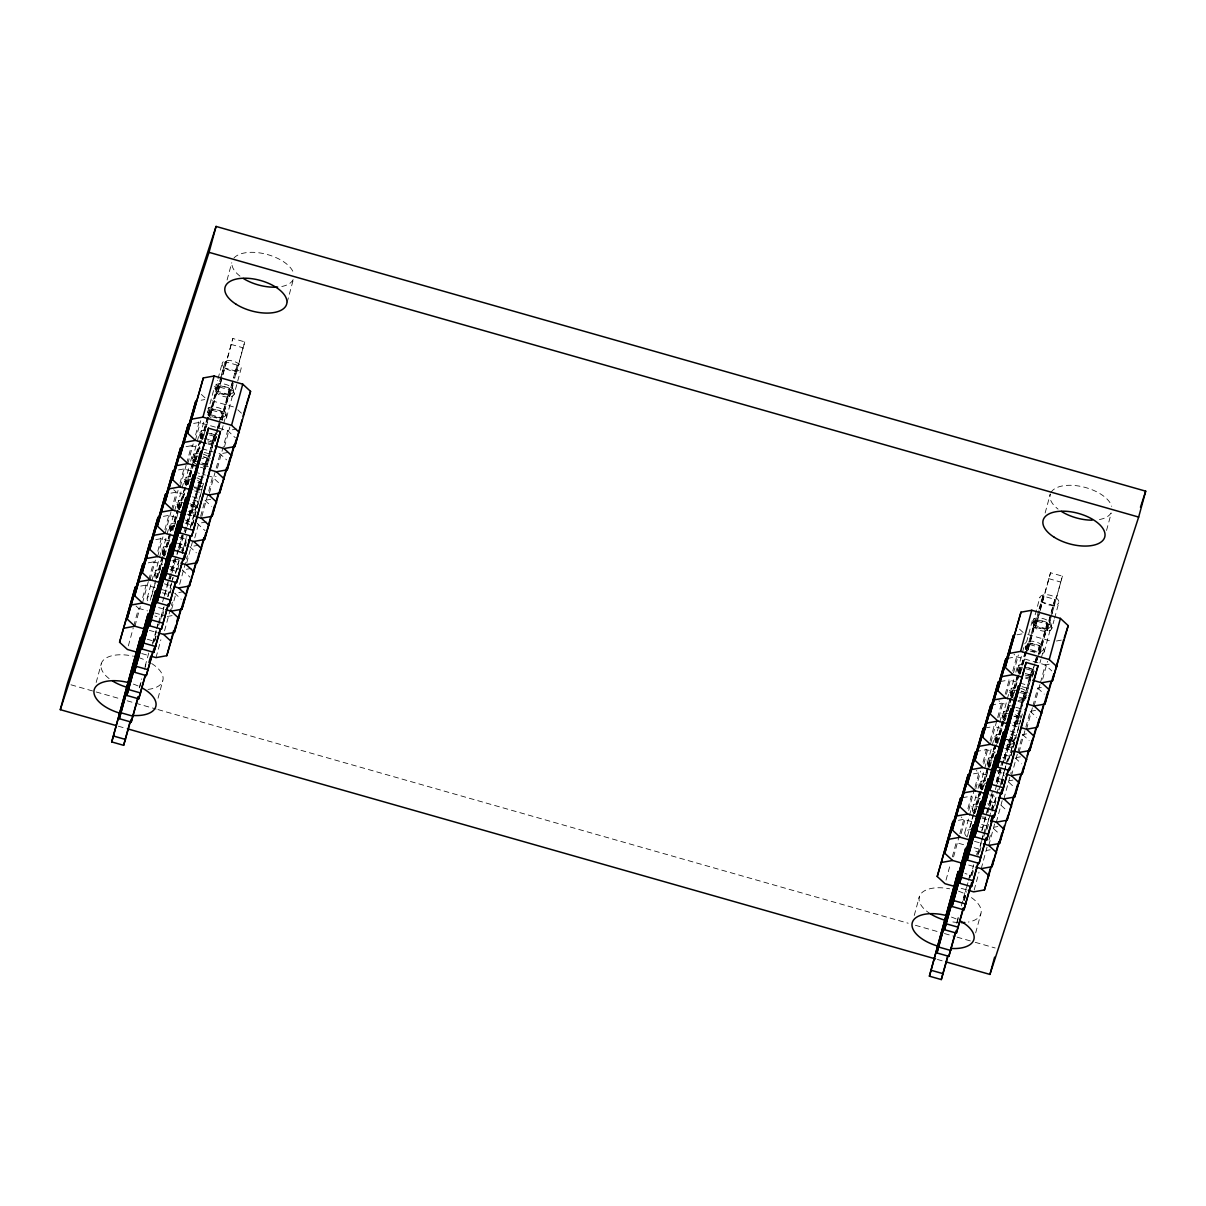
<?xml version="1.0" encoding="UTF-8"?>
<svg xmlns="http://www.w3.org/2000/svg" width="1206" height="1206" viewBox="0 0 1206 1206"><rect width="100%" height="100%" fill="white"/><g stroke="black" fill="none" stroke-linecap="round" stroke-linejoin="round"><path stroke-width="0.75" stroke-dasharray="5 3.75" d="M96.178 682.475L101.349 663.466M227.075 280.018L231.763 262.742M128.349 645.888L133.218 628.009M133.7 626.216L138.554 608.337L135.961 605.925M134.936 626.231L140.288 606.558M142.715 597.618L146.107 585.106L155.061 587.654M142.489 603L148.323 581.548M148.805 579.754L153.675 561.875L162.614 564.423M150.057 579.769L155.393 560.097M157.82 551.157L161.227 538.645L158.619 536.233M157.609 556.539L162.946 536.866M164.89 529.705L168.78 515.399L177.734 517.947M147.207 598.101L151.428 582.558M151.896 580.84L154.247 572.202M165.162 533.308L170.996 511.841M171.478 510.048L176.332 492.169L173.739 489.772M154.76 574.87L158.981 559.328M159.448 557.609L161.8 548.971M172.714 510.063L178.066 490.405M180.011 483.244L183.885 468.938L192.839 471.486M162.313 551.639L166.549 536.097M167.016 534.364L169.353 525.741M180.267 486.832L186.101 465.38M186.583 463.586L191.453 445.707L200.392 448.255M150.237 600.226L155.619 580.448M156.102 578.639L161.966 557.051M151.654 596.171L156.056 579.98M156.539 578.187L162.403 556.599M162.9 554.79L164.845 547.599L162.946 553.448L166.353 554.428M169.88 528.409L174.101 512.867M174.569 511.133L176.92 502.495M187.834 463.601L193.171 443.929M195.598 434.989L199.005 422.477L196.397 420.065M157.79 576.996L163.172 557.202M163.654 555.408L169.533 533.821M177.433 505.178L184.473 479.264M159.207 572.94L169.971 533.369M170.453 531.56L172.413 524.369L170.498 530.218M195.387 440.371L200.724 420.698M164.86 555.559L177.086 510.59M184.985 481.948L188.739 468.124M190.623 461.22L192.025 456.034M168.237 544.313L170.182 537.122M172.141 529.916L177.523 510.123M178.006 508.329L179.965 501.138L178.066 506.987L181.458 507.952M172.91 530.534L178.277 510.741M178.774 508.947L187.518 477.908L185.558 485.098M192.538 458.717L196.759 443.16M197.226 441.441L199.578 432.803M174.327 526.479L185.076 486.892M180.463 507.304L185.845 487.51M186.327 485.716L192.191 464.114M200.09 435.472L204.327 419.929M183.342 497.852L185.302 490.646M187.247 483.455L195.071 454.662L193.171 460.526L199.97 462.456M188.015 484.073L193.397 464.28M193.88 462.471L199.744 440.883M193.834 463.828L188 484.405M194.317 462.019L200.181 440.431M200.678 438.637L202.638 431.431L200.724 437.296L212.633 440.672L214.532 434.823L206.03 432.411M207.658 412.241L214.698 386.342M195.568 460.828L200.95 441.049M201.432 439.24L207.311 417.653M215.211 389.01L217.547 380.372M218.03 378.654L222.251 363.112M198.447 451.376L201.387 440.582M201.869 438.788L207.749 417.201M208.231 415.407L210.191 408.201L222.085 411.593L220.125 418.784M208.502 417.804L202.638 439.406L208.94 417.351M209 416.01L217.743 384.97L229.637 388.362L221.331 418.949M209.437 415.557L217.743 384.97M220.954 376.589L210.191 416.176L225.296 361.74L237.19 365.132L233.768 377.719M221.437 374.795L225.296 361.74M233.014 385.076L229.653 396.322L217.758 392.93L222.145 376.739M222.643 374.945L232.848 338.509L244.758 341.886L234.974 377.87M217.758 392.93L222.582 376.287M223.08 374.493L232.848 338.509M139.248 687.857L141.69 678.872M145.112 666.3L149.016 651.933M162.629 601.824L164.091 596.427M164.589 594.618L168.493 580.237M168.976 578.428L170.453 573.031M170.935 571.237L174.357 558.634M139.7 687.39L141.645 680.199M144.569 669.42L146.032 664.039M164.529 595.96L169.413 577.976M171.373 570.785L174.312 559.991M152.665 643.069L156.087 630.497M156.569 628.703L158.031 623.321M170.182 578.594L178.006 549.8M178.488 548.006L182.407 533.61M152.619 644.396L157.986 624.648M158.468 622.854L159.931 617.457L154.835 616.01M172.081 572.729L176.483 556.539M176.981 554.745L182.347 534.951M154.368 641.381L156.81 632.411M158.755 625.221L163.639 607.266M179.694 548.157L183.598 533.761M184.096 531.967L191.86 504.515L185.995 526.118M154.805 640.914L156.75 633.738M160.654 619.371L164.076 606.799M179.649 549.499L183.071 536.911M162.403 616.356L164.363 609.181M167.77 596.608L171.192 584.036M171.674 582.242L173.136 576.845M185.302 532.117L199.412 481.284L187.201 526.268M167.981 596.578L173.136 577.584M169.971 593.126L171.915 585.935M175.337 573.378L178.744 560.805M188.468 511.525L191.875 512.49L206.98 458.054L203.573 457.089M175.774 572.91L179.181 560.338M206.98 458.054L191.875 512.49M177.523 569.895L179.468 562.705M182.89 550.132L186.297 537.559M194.332 487.797L199.427 489.259L212.633 440.672M182.151 553.569L186.84 536.293M182.347 553.268L186.749 537.107M214.532 434.823L199.427 489.259M185.076 546.665L187.02 539.474M190.442 526.901L197.709 501.304L190.91 499.359M200.181 464.084L206.98 466.029L222.085 411.593M190.397 528.228L197.709 501.304M217.201 429.577L206.98 466.029M217.683 427.783L219.643 420.593M156.011 657.617L160.88 639.738M192.146 525.228L203.362 483.923L197.935 482.43M215.03 440.989L217.954 430.195M218.452 428.401L229.637 388.362M192.583 524.761L197.467 506.791M197.724 505.374L201.945 489.832M218.889 427.934L220.849 420.743M164.544 630.813L172.322 602.201M211.894 416.658L222.1 419.552L232.848 379.98M233.331 378.171L237.19 365.132M222.1 419.552L233.286 379.513M171.614 609.362L175.986 593.277M229.653 396.322L234.054 380.131M234.537 378.337L244.758 341.886M179.649 584.337L187.427 555.74M221.798 430.497L223.216 425.311M223.683 423.592L226.019 414.954A9.829 4.884 15.2 0 0 213.161 406.889A9.829 4.884 15.2 0 0 210.553 414.939A9.829 4.884 15.2 0 0 226.019 414.954M186.719 562.9L192.553 541.449M226.547 417.623L233.587 391.724A9.829 4.884 15.2 0 0 220.728 383.659A9.829 4.884 15.2 0 0 218.105 391.709A9.829 4.884 15.2 0 0 233.587 391.724M194.769 537.876L198.658 523.57M200.603 516.424L204.975 500.324L213.959 498.726M234.1 394.392A9.829 4.884 15.2 0 0 221.241 386.327A9.829 4.884 15.2 0 0 218.618 394.377A9.829 4.884 15.2 0 0 234.1 394.392L241.14 368.478A9.829 4.884 15.2 0 0 228.281 360.428A9.829 4.884 15.2 0 0 225.658 368.478A9.829 4.884 15.2 0 0 241.14 368.478M201.839 516.439L212.527 477.094L216.115 476.445M209.392 493.209L215.708 469.948M216.191 468.169L220.08 453.863L229.065 452.25M217.427 468.184L227.633 430.632L236.617 429.019M224.497 446.733L229.849 427.06M158.046 698.229L162.735 680.953M287.058 302.676L293.616 278.496A31.929 15.859 15.2 0 1 281.164 286.621M914.254 915.444L919.424 896.435M1045.135 512.987L1050.305 493.978A31.929 15.859 15.2 0 0 1058.069 509.113M946.017 880.139L950.388 864.039M952.333 856.893L956.207 842.587L965.162 845.135M953.569 856.908L959.403 835.441M959.886 833.663L963.775 819.356L961.167 816.944M961.122 833.678L965.493 817.578M967.921 808.638L971.327 796.126L980.267 798.673M968.674 810.447L974.508 788.98M974.991 787.201L978.88 772.895L976.272 770.483M975.744 788.995L980.614 771.116M983.041 762.177L986.433 749.65L983.84 747.253M964.86 832.351L971.9 806.452M983.795 763.971L988.166 747.886M990.111 740.725L993.985 726.419L1002.94 728.967M972.413 809.12L976.167 795.312M978.051 788.392L979.453 783.222M990.865 742.534L997.181 719.289M997.663 717.495L1001.553 703.188L998.945 700.792M979.981 785.89L984.202 770.348M984.669 768.614L987.021 759.991M998.9 717.51L1003.271 701.41M1005.216 694.264L1009.105 679.958L1028.793 685.566M967.408 836.286L973.272 814.698M973.755 812.889L979.634 791.302M970.287 826.834L973.227 816.04M973.709 814.231L980.071 790.85M980.553 789.041L982.513 781.85L980.599 787.699M987.533 762.659L991.754 747.117M992.221 745.383L994.573 736.745M1006.452 694.279L1010.824 678.179M1012.769 671.033L1016.658 656.727L1014.05 654.315M980.825 791.453L974.961 813.055L976.86 807.191M981.322 789.659L990.066 758.619L981.759 789.206M995.086 739.429L999.307 723.886M999.774 722.153L1002.126 713.515M977.84 803.603L981.262 791M1013.522 672.827L1018.392 654.948M988.377 768.222L982.513 789.809L984.428 783.96M988.875 766.428L994.739 744.841M1002.638 716.198L1009.678 690.284M986.372 776.77L988.332 769.564M988.814 767.77L995.176 744.373M995.659 742.579L997.618 735.389L995.719 741.238M990.081 766.579L995.945 744.991M996.427 743.197L1002.292 721.61M1010.191 692.968L1013.945 679.144M1015.829 672.239L1017.231 667.054M992.96 757.127L996.382 744.539M996.865 742.73L1005.171 712.158L1003.271 718.007M1003.498 721.761L997.633 743.348L999.533 737.499M1003.98 719.967L1012.738 688.912L1010.779 696.118M1017.758 669.722L1021.979 654.18M1022.447 652.461L1023.849 647.275M1000.513 733.896L1010.281 697.912M1005.186 720.118L1011.05 698.53M1011.533 696.721L1017.412 675.134M1008.065 710.666L1011.005 699.872M1011.487 698.078L1020.291 665.682L1018.377 671.546L1023.487 672.993M1032.351 620.593L1025.311 646.491A9.829 4.884 15.2 0 0 1040.507 651.557A9.829 4.884 15.2 0 0 1038.894 643.069A9.829 4.884 15.2 0 0 1024.798 643.823M1018.603 675.3L1012.738 696.887L1014.638 691.023M1019.1 673.491L1027.844 642.451L1039.738 645.843L1037.793 653.034M1032.864 623.261L1039.904 597.362M1015.618 687.435L1019.04 674.832M1019.537 673.038L1025.402 651.451M1025.884 649.657L1027.844 642.451M1026.155 652.069L1020.291 673.657L1022.206 667.792M1026.653 650.26L1035.396 619.221L1047.29 622.613L1036.06 663.993M1023.17 664.205L1035.396 619.221M1039.09 609.045L1042.949 595.99L1054.858 599.382L1039.753 653.803L1027.859 650.426L1038.607 610.839M1027.859 650.426L1037.582 615.784M1039.527 608.578L1042.949 595.99M1040.296 609.196L1050.516 572.76L1062.411 576.151L1047.305 630.572L1035.411 627.18L1039.813 610.99M1035.411 627.18L1039.753 612.331M1040.25 610.538L1050.516 572.76M956.916 922.108L958.86 914.917M961.303 905.947L966.187 887.978M981.744 830.678L992.508 791.091M956.855 923.434L958.815 916.243M963.202 900.083L966.127 889.304M966.624 887.51L968.086 882.129M968.569 880.335L970.031 874.938L964.936 873.491M982.181 830.21L986.583 814.02M987.081 812.226L991.965 794.241M963.971 900.671L966.413 891.686M970.317 877.32L973.739 864.747M987.835 812.844L989.312 807.447M989.794 805.638L992.734 794.844M996.156 782.257L1000.06 767.86M964.423 900.204L966.368 893.013M971.252 875.059L973.694 866.074M989.749 806.98L993.171 794.392M996.593 781.79L1000.498 767.408M1000.98 765.599L1001.96 762.011M972.021 875.631L973.966 868.456M977.87 854.089L981.292 841.517M981.774 839.723L983.237 834.326M995.402 789.598L1003.211 760.82M1003.709 759.026L1009.512 738.781L1002.186 765.765M977.825 855.416L981.247 842.843M981.729 841.049L983.192 835.668M983.689 833.859L985.151 828.477L980.041 827.03M997.302 783.749L1001.704 767.559M979.573 852.401L981.533 845.225M983.96 836.24L988.845 818.286M1004.9 759.177L1017.08 715.535L1004.854 760.519M985.634 830.828L988.92 818.738M989.282 817.819L992.704 805.246L987.608 803.799M987.126 829.17L989.086 821.995M992.01 811.216L996.397 795.056M996.94 793.774L998.357 787.865M1006.136 745.775L1009.528 746.74L1024.633 692.304L1021.226 691.34M992.448 810.749L996.352 796.382M1009.528 746.74L1024.633 692.304M994.694 805.94L996.638 798.749M999.081 789.779L1003.965 771.825M1013.688 722.545L1017.08 723.51L1032.185 669.074L1023.683 666.662M1000.739 784.367L1004.025 772.277M1004.492 770.544L1005.91 765.358M1000.98 783.915L1003.905 773.152M1004.402 771.358L1005.864 765.961M1006.347 764.167L1007.809 758.785L1002.714 757.323M1017.08 723.51L1032.185 669.074M1001.749 784.503L1004.191 775.518M1008.095 761.152L1015.377 735.554L1010.266 734.092M1019.537 698.817L1024.633 700.279L1034.416 664.295M1034.899 662.486L1036.859 655.295M1002.201 784.036L1004.146 776.845M1008.774 759.403L1015.377 735.554M1027.03 692.621L1034.854 663.828M1035.336 662.034L1037.296 654.843M974.162 890.088L979.016 872.194M1010.779 755.876L1020.532 719.967M1025.402 675.104L1032.2 677.033L1034.145 669.843M1036.105 662.652L1038.065 655.446M1038.547 653.652L1047.29 622.613M1011.216 755.408L1016.1 737.454M1017.261 732.72L1020.547 720.63M981.232 868.637L987.051 847.185M988.995 840.024L990.94 832.879M1039.753 653.803L1054.858 599.382M988.784 845.406L994.618 823.939M1047.305 630.572L1062.411 576.151M996.337 822.175L1002.171 800.709M1039.934 663.014L1040.868 659.561M1041.336 657.843L1043.687 649.205M1003.889 798.945L1011.186 772.111M1044.2 651.873L1051.24 625.974A9.829 4.884 15.2 0 0 1038.381 617.909A9.829 4.884 15.2 0 0 1035.758 625.959A9.829 4.884 15.2 0 0 1051.24 625.974M1011.457 775.699L1017.276 754.247M1017.774 752.454L1022.628 734.575L1028.009 733.61M1051.753 628.643A9.829 4.884 15.2 0 0 1038.894 620.577A9.829 4.884 15.2 0 0 1036.271 628.628A9.829 4.884 15.2 0 0 1051.753 628.643L1054.104 620.005M1054.572 618.286L1058.793 602.729A9.829 4.884 15.2 0 0 1045.934 594.679A9.829 4.884 15.2 0 0 1043.311 602.729A9.829 4.884 15.2 0 0 1058.793 602.729M1019.01 752.469L1030.18 711.344L1035.577 710.379M1026.562 729.238L1032.396 707.786M1032.879 705.992L1037.733 688.113L1041.336 687.465M1034.115 706.007L1039.949 684.556M1040.431 682.762L1045.285 664.883L1050.682 663.918M1042.647 679.204L1047.501 661.31M975.654 932.916L980.81 913.922M1106.535 530.459L1111.223 513.198M210.191 408.201L208.276 414.05L220.185 417.442M180.448 507.636L181.88 503.249M195.568 461.174L196.985 456.773M170.152 579.257L171.116 576.332M185.272 532.796L186.221 529.871M215.015 441.321L216.447 436.934M181.654 550.69L182.603 547.765L177.508 546.303M1039.738 645.843L1037.838 651.692L1025.944 648.3M1024.633 700.279L1026.547 694.415M1032.2 677.033L1034.1 671.184M969.081 877.878L970.031 874.938M976.634 854.632L977.584 851.707L972.488 850.26M991.754 808.171L992.704 805.246M1006.859 761.71L1007.809 758.785M201.161 400.211L204.764 399.563M193.608 423.442L199.005 422.477L227.633 430.632L235.441 437.853M186.056 446.672L191.453 445.707M178.503 469.903L183.885 468.938M170.951 493.133L176.332 492.169L185.287 494.716M163.383 516.364L168.78 515.399M206.407 521.957L197.407 523.555L205.216 530.776M155.83 539.595L161.227 538.645L170.167 541.192M198.839 545.187L189.855 546.785L196.367 552.815M148.278 562.84L153.675 561.875M191.287 568.418L182.302 570.031L190.111 577.252M140.725 586.071L146.107 585.106M183.734 591.649L174.749 593.262L181.247 599.276M167.197 616.492L172.579 615.527M1017.02 634.778L1024.211 633.497L1019.01 628.673M1056.441 641.004L1061.838 640.039M1007.673 658.325L1016.658 656.727L1045.285 664.883L1051.798 670.898M1000.121 681.571L1009.105 679.958M990.759 705.118L1001.553 703.188L1014.08 706.761M985 728.032L993.985 726.419M975.654 751.579L986.433 749.65L995.387 752.197M1016.869 757.489L1020.457 756.84M973.483 773.845L978.88 772.895L987.835 775.443M1009.316 780.719L1012.904 780.086M962.343 797.724L971.327 796.126M958.378 820.321L963.775 819.356L972.714 821.904M994.196 827.18L997.799 826.547M986.644 850.426L990.232 849.778M230.949 344.358L242.843 347.75M1048.602 578.609L1060.511 582.001M223.396 367.589L235.291 370.981M1041.049 601.839L1052.944 605.231M219.658 387.081L231.552 390.473M1037.311 621.331L1049.205 624.723M215.844 390.819L227.738 394.211M1033.497 625.07L1045.391 628.462M211.924 400.769L233.406 406.889M1027.798 634.507L1052.853 641.652M212.105 410.311L223.999 413.703M1029.758 644.562L1041.652 647.954M209.648 435.004L215.075 436.482M1025.929 668.802L1034.431 671.214M207.734 440.853L214.532 442.783M1025.175 673.476L1030.286 674.923M207.914 443.944L213.281 445.466M1025.567 678.194L1030.934 679.717M202.186 448.768L220.08 453.863L226.592 459.878M204.327 452.416L211.125 454.345M1021.979 686.666L1028.778 688.596M198.689 457.27L209.226 460.195M1019.748 692.485L1026.879 694.445M201.673 462.938L205.065 463.918M1019.326 697.189L1022.733 698.168M200.362 467.174L205.729 468.697M1018.015 701.425L1025.175 703.46M194.633 471.998L205.367 475.058M207.161 475.571L212.527 477.094L219.025 483.109M1015.859 707.274L1026.608 710.319M198.462 476.129L205.276 478.058M1016.13 710.379L1022.929 712.309L1021.015 718.173L1014.216 716.228M1013.884 716.198L1018.995 717.645M194.588 490.917L199.955 492.44M1012.241 725.168L1019.402 727.203M192.447 496.766L199.593 498.802M1010.1 731.017L1015.467 732.539M190.382 505.661L195.809 507.153M1003.271 738.494L1013.462 741.404M1006.332 739.429L1011.427 740.891M187.036 514.148L194.196 516.183M1004.688 748.398L1011.849 750.434M184.88 519.997L193.834 522.545M1004.327 754.76L1013.281 757.308M185.061 523.072L190.156 524.535M179.483 537.379L186.644 539.414M997.136 771.629L1004.297 773.664M177.327 543.228L186.282 545.775M996.774 777.991L1005.729 780.538M996.865 781.051L1000.256 782.016M171.915 560.609L179.076 562.644M989.583 794.86L996.744 796.895M169.775 566.458L178.729 569.006M989.222 801.221L998.161 803.769M169.94 569.549L175.051 570.996M164.363 583.84L171.523 585.875M982.016 818.09L989.176 820.14M162.222 589.689L171.162 592.236M981.669 824.452L990.608 826.999M162.388 592.779L167.483 594.226M158.604 607.583L163.971 609.12M974.463 841.321L981.624 843.371M138.554 608.337L147.509 610.884M154.669 612.919L163.609 615.467M974.116 847.682L979.483 849.22M149.258 630.316L156.418 632.351M968.704 865.064L974.071 866.601M147.283 639.24L152.378 640.688M141.705 653.546L148.866 655.582M961.152 888.309L966.519 889.832M70.958 684.797L119.891 698.726M127.143 700.792L156.132 709.053M157.941 709.565L908.178 923.223M915.414 925.288L942.61 933.022M944.419 933.534L955.288 936.64M957.097 937.152L973.408 941.796M975.217 942.308L995.161 947.991M118.294 726.193L125.53 728.258M937.379 959.448L942.806 961.001M1037.733 688.113L1044.245 694.128M1030.18 711.344L1036.693 717.359M1022.628 734.575L1029.125 740.59M1015.075 757.805L1021.572 763.835M1008.819 782.242L1014.02 787.066M1001.266 805.472L1006.467 810.296M993.699 828.718L998.915 833.527M237.793 409.799L241.697 413.417M201.357 394.422L205.261 398.04M204.975 500.324L211.472 506.339M1032.954 674.787A9.829 4.884 15.2 0 1 1025.175 674.395M1020.653 672.42A9.829 4.884 15.2 0 1 1021.784 664.461M1026.547 697.626A9.829 4.884 15.2 0 1 1019.266 698.018M1013.1 695.651A9.829 4.884 15.2 0 1 1015.708 687.601M1020.638 688.325A9.829 4.884 15.2 0 1 1028.055 692.983M1019.507 723.54A9.829 4.884 15.2 0 1 1010.568 723.525M1004.869 720.721A9.829 4.884 15.2 0 1 1008.668 713.515M1015.196 714.766A9.829 4.884 15.2 0 1 1020.306 717.962M982.875 788.588A9.829 4.884 15.2 0 1 985.483 780.538M985.272 817.186A9.829 4.884 15.2 0 1 980.357 816.462M974.644 813.658A9.829 4.884 15.2 0 1 978.443 806.452M990.428 765.358A9.829 4.884 15.2 0 1 993.051 757.308M980.478 788.573A9.829 4.884 15.2 0 1 986.011 783.207M1010.04 736.76A9.829 4.884 15.2 0 1 1012.754 743.243A9.829 4.884 15.2 0 1 1002.503 744.087M997.98 742.127A9.829 4.884 15.2 0 1 1000.603 734.077M1000.392 770.724A9.829 4.884 15.2 0 1 995.463 770.001M989.764 767.197A9.829 4.884 15.2 0 1 992.071 760.066M1018.995 720.856A9.829 4.884 15.2 0 1 1014.985 721.58M1005.533 718.882A9.829 4.884 15.2 0 1 1006.678 710.922M1017.608 713.53A9.829 4.884 15.2 0 1 1021.015 718.897M239.994 276.144A31.929 15.859 15.2 0 1 231.884 262.606M233.904 258.084A31.929 15.859 15.2 0 1 266.194 254.21A31.929 15.859 15.2 0 1 293.631 273.385M975.322 811.819A9.829 4.884 15.2 0 1 976.453 803.844M967.091 836.889A9.829 4.884 15.2 0 1 970.89 829.683M971.418 897.596A31.929 15.859 15.2 0 1 968.343 922.047M957.835 922.515A31.929 15.859 15.2 0 1 950.554 921.565M930.504 913.892A31.929 15.859 15.2 0 1 920.751 893.932A31.929 15.859 15.2 0 1 949.68 888.807M958.484 891.174A31.929 15.859 15.2 0 1 965.282 894.008M151.639 663.511A31.929 15.859 15.2 0 1 144.961 689.621M109.113 678.601A31.929 15.859 15.2 0 1 103.882 659.652A31.929 15.859 15.2 0 1 133.429 656.215M138.675 657.632A31.929 15.859 15.2 0 1 145.564 660.255M133.369 684.104A31.929 15.859 15.2 0 1 140.167 686.938M1111.028 512.957A31.929 15.859 15.2 0 1 1095.726 520.027M1050.969 492.485A31.929 15.859 15.2 0 1 1082.626 486.787A31.929 15.859 15.2 0 1 1111.706 506.354M951.444 917.088A31.929 15.859 15.2 0 1 956.599 919.138M211.065 417.608A9.829 4.884 15.2 0 1 210.432 409.995A9.829 4.884 15.2 0 1 224.678 413.402A9.829 4.884 15.2 0 1 221.994 420.231M212.949 443.537A9.829 4.884 15.2 0 1 208.035 442.813M200.603 438.155A9.829 4.884 15.2 0 1 202.111 433.512M211.05 433.527A9.829 4.884 15.2 0 1 215.573 435.487M215.301 440.537A9.829 4.884 15.2 0 1 207.507 440.145M203 438.17A9.829 4.884 15.2 0 1 205.608 430.12M215.06 432.818A9.829 4.884 15.2 0 1 217.246 434.582M208.261 466.451A9.829 4.884 15.2 0 1 200.467 466.044M195.96 464.084A9.829 4.884 15.2 0 1 198.568 456.034M203.497 456.757A9.829 4.884 15.2 0 1 208.02 458.717M207.749 463.767A9.829 4.884 15.2 0 1 199.955 463.375M195.432 461.401A9.829 4.884 15.2 0 1 198.055 453.35M202.985 454.074A9.829 4.884 15.2 0 1 210.402 458.732M201.854 489.289A9.829 4.884 15.2 0 1 192.915 489.274M185.498 484.631A9.829 4.884 15.2 0 1 191.015 479.264M197.543 480.516A9.829 4.884 15.2 0 1 203.362 484.646M197.03 477.847A9.829 4.884 15.2 0 1 203.196 485.038A9.829 4.884 15.2 0 1 192.402 486.606M187.88 484.631A9.829 4.884 15.2 0 1 190.503 476.596M194.302 512.52A9.829 4.884 15.2 0 1 190.292 513.228M179.664 509.701A9.829 4.884 15.2 0 1 183.463 502.495M189.99 503.746A9.829 4.884 15.2 0 1 195.809 507.877M192.387 502.51A9.829 4.884 15.2 0 1 189.779 510.56M180.327 507.877A9.829 4.884 15.2 0 1 182.95 499.827M170.378 531.092A9.829 4.884 15.2 0 1 174.418 525.816M1023.05 701.018A9.829 4.884 15.2 0 1 1018.135 700.294M1013.613 698.334A9.829 4.884 15.2 0 1 1016.221 690.284M1021.15 691.008A9.829 4.884 15.2 0 1 1028.582 695.651M1030.617 677.787A9.829 4.884 15.2 0 1 1025.688 677.063M1019.975 674.26A9.829 4.884 15.2 0 1 1022.296 667.129M1028.703 667.777A9.829 4.884 15.2 0 1 1036.135 672.42M1027.542 651.029A9.829 4.884 15.2 0 1 1029.366 643.959A9.829 4.884 15.2 0 1 1043.235 648.572A9.829 4.884 15.2 0 1 1038.17 654.557M171.584 530.263A9.829 4.884 15.2 0 1 175.383 523.057M179.181 558.981A9.829 4.884 15.2 0 1 175.172 559.705M164.544 556.177A9.829 4.884 15.2 0 1 164.333 549.68M165.222 554.338A9.829 4.884 15.2 0 1 167.83 546.288M155.273 577.553A9.829 4.884 15.2 0 1 159.313 572.277M157.654 577.568A9.829 4.884 15.2 0 1 160.277 569.518M147.72 600.784A9.829 4.884 15.2 0 1 149.227 596.141M1010.568 739.444A9.829 4.884 15.2 0 1 1013.568 745.579A9.829 4.884 15.2 0 1 1004.658 747.162M995.598 742.112A9.829 4.884 15.2 0 1 999.638 736.821"/><path stroke-width="1.5" d="M116.469 725.665L60.3 709.671L67.34 683.772L216.07 226.427L1145.7 491.174L1138.66 517.072L989.93 974.418L946.439 962.026M60.3 709.671L209.03 252.34L216.07 226.427M119.575 642.24L135.328 587.036L119.575 642.24L127.384 649.461L136.338 652.009M127.127 619.01L142.881 563.79L127.127 619.01L134.936 626.231L143.891 628.778M134.68 595.779L150.448 540.559L134.68 595.779L142.489 603L153.237 606.06M142.248 572.548L158.001 517.329L142.248 572.548L150.057 579.769L158.996 582.317M149.8 549.318L165.554 494.098L149.8 549.318L157.609 556.539L166.549 559.087M157.353 526.087L173.106 470.868L157.353 526.087L165.162 533.308L174.116 535.856M164.905 502.842L180.659 447.637L164.905 502.842L172.714 510.063L183.448 513.123M172.458 479.611L188.226 424.406L172.458 479.611L180.267 486.832L189.221 489.38M180.026 456.381L195.779 401.161L180.026 456.381L187.834 463.601L196.774 466.149M206.12 443.431L195.387 440.371L187.578 433.15L203.332 377.93L214.11 376.016L242.753 384.156L250.562 391.377L234.808 446.597L224.014 448.526L215.075 445.979M187.578 433.15L203.332 377.93M111.736 741.931L140.484 637.311L111.736 741.931L123.645 745.323L130.911 719.711M119.304 718.701L148.037 614.065L119.304 718.701L131.198 722.093L138.464 696.48M126.856 695.47L155.589 590.834L126.856 695.47L138.75 698.847L145.534 675.043M192.161 419.07L202.94 417.14L214.11 376.016M134.409 672.239L163.142 567.604L134.409 672.239L146.303 675.616L154.067 648.21M141.961 648.994L170.709 544.373L141.961 648.994L153.855 652.386L160.639 628.582M149.514 625.763L178.262 521.143L149.514 625.763L161.423 629.155L168.689 603.543M157.082 602.533L185.814 497.912L157.082 602.533L168.976 605.925L175.759 582.106M164.634 579.302L193.367 474.682L164.634 579.302L176.528 582.694L184.292 555.288M172.187 556.072L200.92 451.436L172.187 556.072L184.081 559.463L190.865 535.645M179.739 532.841L208.487 428.205L220.381 431.597L193.548 530.369L191.633 536.218L179.739 532.841L208.487 428.205M123.645 745.323L129.977 721.972M131.198 722.093L138.027 696.947M138.75 698.847L145.097 675.511M148.956 662.471L150.418 657.089M146.303 675.616L152.649 652.28M153.855 652.386L160.202 629.05M161.423 629.155L168.252 604.01M168.976 605.925L175.322 582.573M176.528 582.694L182.875 559.343M184.081 559.463L190.427 536.112M191.633 536.218L220.381 431.597M150.644 656.094L156.011 657.617L166.805 655.687L173.604 630.663M166.805 655.687L175.759 625.507M176.724 621.934L178.187 616.567M158.197 632.864L163.579 634.386L174.357 632.457L180.674 609.211M174.357 632.457L184.277 598.704M239.376 432.517L231.567 425.296L242.753 384.156M165.765 609.618L171.131 611.156L181.91 609.226L188.226 585.98M181.91 609.226L190.382 580.84M175.111 586.9L178.684 587.925L189.463 585.995L196.261 560.956M189.463 585.995L199.879 550.449M180.87 563.157L186.237 564.694L197.015 562.765L203.829 537.725M197.015 562.765L205.97 532.585M188.422 539.926L193.789 541.449L204.583 539.534L210.899 516.289M204.583 539.534L214.502 505.766M195.975 516.696L201.357 518.218L212.135 516.304L218.452 493.043M212.135 516.304L221.572 484.33M203.543 493.465L208.909 494.988L219.688 493.058L226.487 468.034M219.688 493.058L230.105 457.526M209.301 469.722L216.462 471.757L227.241 469.827L234.039 444.803M227.241 469.827L236.195 439.647M234.808 446.597L242.089 419.778M243.054 416.206L245.979 405.472M937.228 876.491L952.981 821.286L937.228 876.491L945.037 883.712L953.991 886.259M944.78 853.26L960.549 798.055L944.78 853.26L952.589 860.481L961.544 863.029M952.348 830.03L968.101 774.81L952.348 830.03L960.157 837.25L969.096 839.798M959.901 806.799L975.654 751.579L959.901 806.799L967.709 814.02L976.649 816.568M967.453 783.568L983.207 728.349L967.453 783.568L975.262 790.789L984.217 793.337M975.006 760.338L990.759 705.118L975.006 760.338L982.815 767.559L991.769 770.106M982.558 737.092L998.327 681.887L982.558 737.092L990.367 744.313L999.322 746.861M990.126 713.862L1005.879 658.657L990.126 713.862L997.935 721.082L1006.874 723.63M997.679 690.631L1013.432 635.426L997.679 690.631L1005.487 697.852L1014.427 700.4M1021.995 677.169L1013.04 674.621L1005.231 667.4L1020.985 612.181L1031.763 610.266L1060.406 618.407L1068.215 625.628L1052.461 680.847L1041.667 682.777L1032.728 680.229M1005.231 667.4L1020.985 612.181M929.404 976.182L958.137 871.561L929.404 976.182L941.298 979.573L948.082 955.755M936.956 952.951L965.689 848.315L936.956 952.951L948.851 956.343L956.117 930.731M944.509 929.72L973.242 825.085L944.509 929.72L956.403 933.097L963.187 909.294M1009.814 653.32L1020.593 651.391L1031.763 610.266M952.062 906.49L980.81 801.854L952.062 906.49L963.956 909.867L971.719 882.46M959.614 883.244L988.362 778.624L959.614 883.244L971.523 886.636L978.307 862.833M967.182 860.014L995.915 755.393L967.182 860.014L979.076 863.406L986.342 837.793M974.734 836.783L1003.467 732.163L974.734 836.783L986.629 840.175L993.412 816.356M982.287 813.553L1011.02 708.932L982.287 813.553L994.181 816.944L1001.945 789.538M989.84 790.322L1018.588 685.686L989.84 790.322L1001.734 793.714L1009.015 768.101M997.392 767.091L1026.14 662.456L1038.034 665.848L1011.201 764.619L1009.301 770.468L997.392 767.091L1026.14 662.456M941.298 979.573L947.645 956.222M948.851 956.343L955.197 932.992M956.403 933.097L963.232 907.967M963.956 909.867L970.302 886.531M971.523 886.636L977.855 863.3M979.076 863.406L985.905 838.26M990.729 821.633L992.206 816.251M986.629 840.175L993.458 815.03M994.181 816.944L1000.528 793.593M1001.734 793.714L1008.08 770.363M1009.301 770.468L1036.135 671.697M968.297 890.345L973.679 891.867L984.458 889.938L990.292 868.486M984.458 889.938L993.412 859.757M975.865 867.114L981.232 868.637L992.01 866.707L998.809 841.682M992.01 866.707L1001.93 832.954M1057.044 666.767L1049.235 659.546L1060.406 618.407M983.418 843.868L988.784 845.406L999.563 843.476L1004.432 825.597M999.563 843.476L1008.035 815.09M990.97 820.638L996.337 822.175L1007.116 820.246L1013.929 795.206M1007.116 820.246L1017.532 784.699M998.523 797.407L1003.889 798.945L1014.683 797.015L1020.502 775.548M1014.683 797.015L1023.638 766.835M1006.075 774.177L1011.457 775.699L1022.236 773.785L1026.125 759.479M1027.09 755.906L1029.035 748.745M1022.236 773.785L1032.155 740.017M1013.643 750.946L1019.01 752.469L1029.788 750.554L1036.105 727.308M1029.788 750.554L1039.225 718.58M1021.196 727.715L1026.562 729.238L1037.341 727.308L1043.175 705.857M1037.341 727.308L1047.758 691.777M1026.954 703.972L1034.115 706.007L1044.909 704.078L1050.727 682.626M1044.909 704.078L1053.848 673.898M1052.461 680.847L1063.632 639.723M989.93 974.418L994.618 957.142M246.552 403.709L250.562 391.377M1036.602 670.235L1038.034 665.848M1064.205 637.959L1068.215 625.628M1140.469 507.244L1145.7 491.174M184.608 442.3L195.387 440.371M177.041 465.531L187.834 463.601M169.488 488.762L180.267 486.832M161.936 511.992L172.714 510.063M154.383 535.223L165.162 533.308M146.815 558.453L157.609 556.539M139.263 581.699L150.057 579.769M131.71 604.93L142.489 603M124.158 628.16L134.936 626.231M1002.261 676.551L1013.04 674.621M994.709 699.782L1005.487 697.852M987.141 723.012L997.935 721.082M979.589 746.243L990.367 744.313M972.036 769.473L982.815 767.559M964.483 792.704L975.262 790.789M956.916 815.949L967.709 814.02M949.363 839.18L960.157 837.25M941.811 862.411L952.589 860.481M209.03 252.34L1138.66 517.072M202.94 417.14L231.567 425.296M1020.593 651.391L1049.235 659.546M181.639 526.977L193.548 530.369M999.307 761.227L1011.201 764.619M174.086 550.222L185.995 553.599M991.739 784.473L1003.648 787.85M166.534 573.453L178.428 576.83M984.186 807.703L996.096 811.08M158.981 596.684L170.875 600.075M976.634 830.934L988.528 834.326M151.428 619.914L163.323 623.306M969.081 854.165L980.975 857.556M143.861 643.145L155.77 646.537M961.529 877.395L973.423 880.787M136.308 666.375L148.217 669.767M953.961 900.626L965.87 904.018M128.756 689.606L140.65 692.998M946.409 923.856L958.318 927.248M121.203 712.852L133.097 716.228M938.856 947.102L950.75 950.479M127.354 728.771L935.57 958.936M113.65 736.082L125.545 739.459M931.303 970.333L943.198 973.709M1041.667 682.777L1049.476 689.998M1034.115 706.007L1041.924 713.228M1026.562 729.238L1034.371 736.459M1019.01 752.469L1026.819 759.69M1011.457 775.699L1019.266 782.92M1003.889 798.945L1011.698 806.166M996.337 822.175L1004.146 829.396M988.784 845.406L996.593 852.627M981.232 868.637L989.041 875.858M224.014 448.526L231.823 455.747M216.462 471.757L224.271 478.978M208.909 494.988L216.718 502.209M201.357 518.218L209.166 525.439M193.789 541.449L201.598 548.67M186.237 564.694L194.045 571.915M178.684 587.925L186.493 595.146M171.131 611.156L178.94 618.376M163.579 634.386L171.388 641.607M277.651 287.058A31.929 15.859 15.2 0 1 243.326 278.465M959.81 920.721A31.929 15.859 15.2 0 1 973.77 939.836A31.929 15.859 15.2 0 1 950.795 948.429M938.162 946.197A31.929 15.859 15.2 0 1 912.249 922.771A31.929 15.859 15.2 0 1 946.243 915.52M964.845 922.484A31.929 15.859 15.2 0 1 961.212 922.635M945.202 920.284A31.929 15.859 15.2 0 1 930.504 913.892M127.127 687.314A31.929 15.859 15.2 0 1 112.444 680.923M141.735 687.752A31.929 15.859 15.2 0 1 155.695 706.867A31.929 15.859 15.2 0 1 132.72 715.46M120.087 713.213A31.929 15.859 15.2 0 1 94.174 689.802A31.929 15.859 15.2 0 1 128.183 682.551M1092.093 520.178A31.929 15.859 15.2 0 1 1061.401 511.434M236.286 304.364A31.929 15.859 15.2 0 0 286.576 304.409A31.929 15.859 15.2 0 0 244.788 278.209A31.929 15.859 15.2 0 0 236.286 304.364M1054.361 537.333A31.929 15.859 15.2 0 0 1104.651 537.379A31.929 15.859 15.2 0 0 1062.863 511.178A31.929 15.859 15.2 0 0 1054.361 537.333"/></g></svg>
